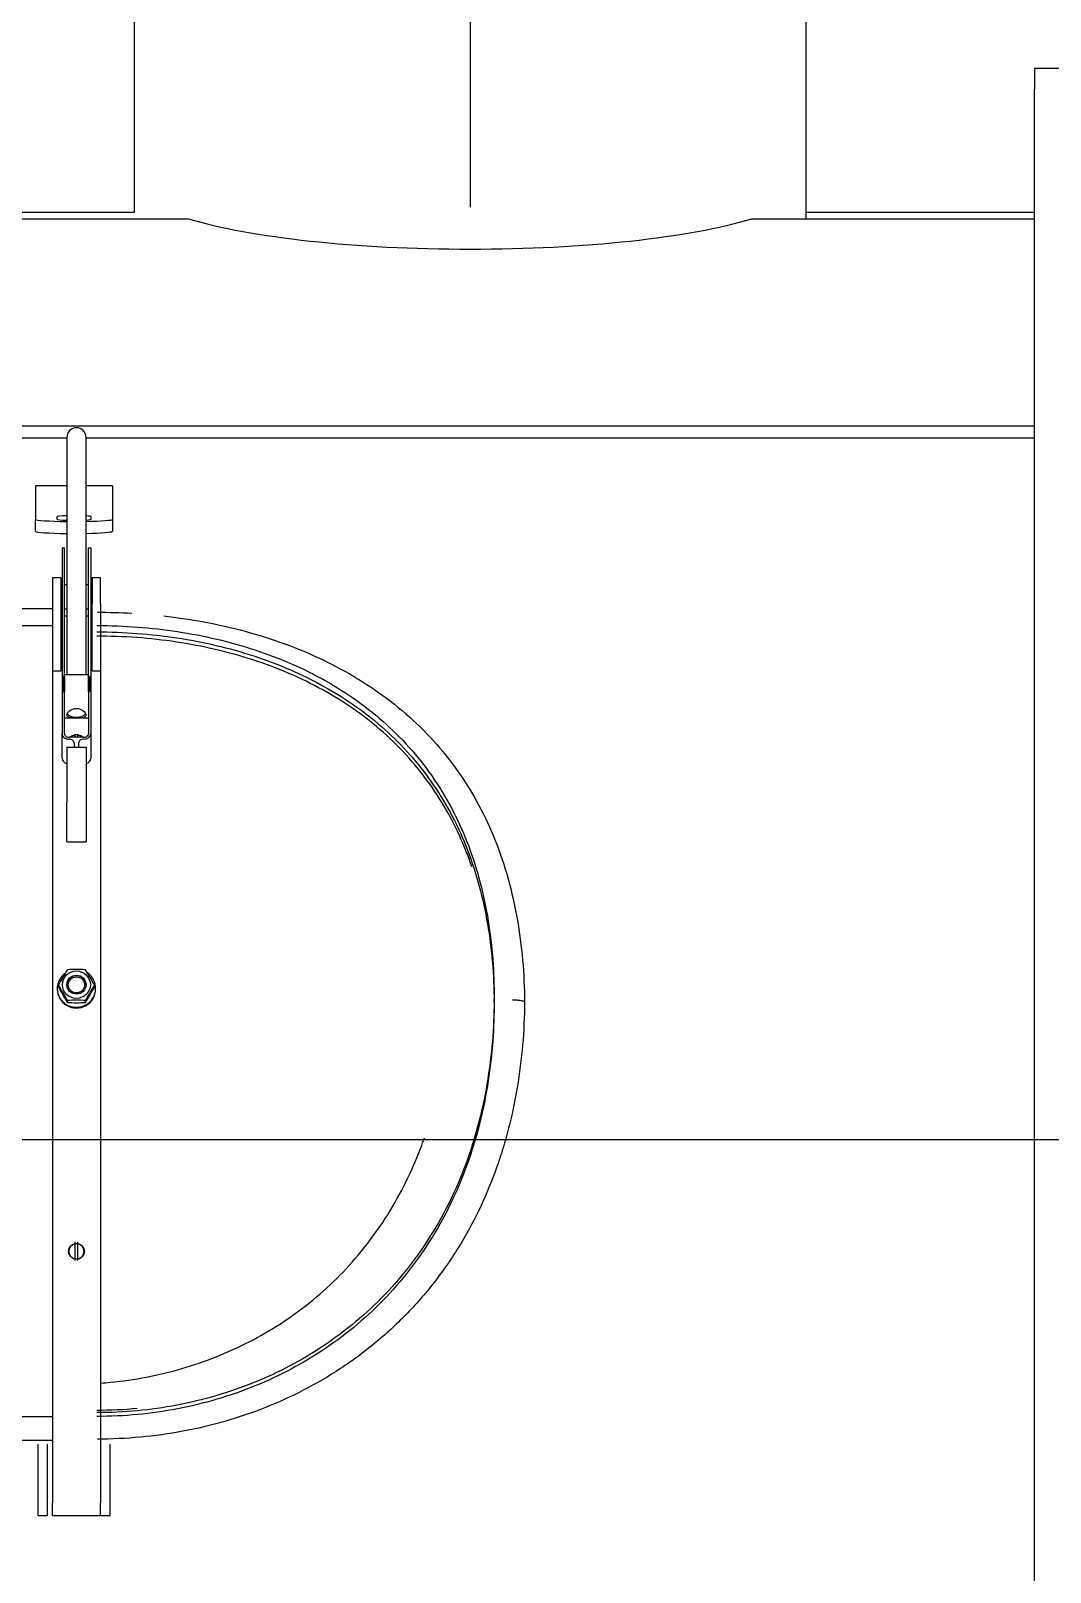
# Model space of a CAD drawing. Extents: x -681219 to -550379, y -242630 to -158199.
# Drawn here: x -622785 to -622235, y -173200 to -172368 of the extents above; entities that cross this region are included whole.
import ezdxf
from ezdxf.lldxf.tags import DXFTag

# ---------------------------------------------------------------- set-up
doc = ezdxf.new("R2010")
doc.units = 0
doc.header["$LTSCALE"] = 1000
doc.layers.get('0').update_dxf_attribs({"linetype": 'CONTINUOUS'})
for name, color, linetype in [('$TD_AUDIT_GENERATED_(27B4)', 7, 'CONTINUOUS'), ('$TD_AUDIT_GENERATED_(27CE)', 7, 'CONTINUOUS'), ('$TD_AUDIT_GENERATED_(382)', 7, 'CONTINUOUS'), ('$TD_AUDIT_GENERATED_(39D)', 7, 'CONTINUOUS'), ('$TD_AUDIT_GENERATED_(3AA)', 7, 'CONTINUOUS'), ('$TD_AUDIT_GENERATED_(439)', 7, 'CONTINUOUS'), ('8_GB93', 7, 'CONTINUOUS'), ('8_GB97.1', 7, 'CONTINUOUS'), ('EA-451', 7, 'CONTINUOUS'), ('M8_GB6170', 7, 'CONTINUOUS'), ('M8×30_GB73', 7, 'CONTINUOUS'), ('M8×40\u3000GB902.1_A', 7, 'CONTINUOUS'), ('SPTZ011001802', 7, 'CONTINUOUS'), ('SPTZ011001812', 7, 'CONTINUOUS'), ('SPTZ011001872', 7, 'CONTINUOUS')]:
    doc.layers.add(name, color=color, linetype=linetype)
tags = doc.linetypes.add('CENTER2', pattern=[28.575, 19.05, -3.175, 3.175, -3.175]).pattern_tags.tags
tags[10:11] = [DXFTag(74, 4), DXFTag(75, 0), DXFTag(340, '0'), DXFTag(46, 0.0), DXFTag(50, 0.0), DXFTag(44, 0.0), DXFTag(45, 0.0)]
tags[8:9] = [DXFTag(74, 4), DXFTag(75, 0), DXFTag(340, '0'), DXFTag(46, 0.0), DXFTag(50, 0.0), DXFTag(44, 0.0), DXFTag(45, 0.0)]
tags[6:7] = [DXFTag(74, 4), DXFTag(75, 0), DXFTag(340, '0'), DXFTag(46, 0.0), DXFTag(50, 0.0), DXFTag(44, 0.0), DXFTag(45, 0.0)]
tags[4:5] = [DXFTag(74, 4), DXFTag(75, 0), DXFTag(340, '0'), DXFTag(46, 0.0), DXFTag(50, 0.0), DXFTag(44, 0.0), DXFTag(45, 0.0)]

msp = doc.modelspace()

# ---------------------------------------------------------------- linework, layer by layer
at = {"layer": '$TD_AUDIT_GENERATED_(27B4)', "color": 7, "linetype": 'Continuous'}
for p, q in [((-622773.7305, -172680.2581), (-623071.8105, -172680.2581)), ((-623071.8105, -172689.3306), (-622773.7305, -172689.3306)), ((-622535.26, -172891.8458), (-622535.26, -172891.2102)), ((-623395.8105, -173116.2493), (-622773.7305, -173116.2493)), ((-623395.8105, -173129.1056), (-622773.7305, -173129.1056))]:
    msp.add_line(p, q, dxfattribs=at)
msp.add_ellipse((-622749.7479, -172891.6081), major_axis=(-214.4879, 0), ratio=0.30274643, start_param=3.12982871, end_param=3.14159265, dxfattribs=at)
msp.add_open_spline([(-622749.4888, -172682.1561), (-622743.2257, -172682.1561), (-622737.0055, -172682.3343), (-622730.8274, -172682.6903)], degree=3, dxfattribs=at)
for points, knots in [([(-622713.5825, -172684.1574), (-622710.1384, -172684.5461), (-622706.7076, -172684.9912), (-622695.7205, -172686.6038), (-622688.216, -172687.9947), (-622673.3403, -172691.3736), (-622665.9706, -172693.3664), (-622644.5681, -172700.1525), (-622631.06, -172705.7777), (-622611.9444, -172716.0949), (-622605.7289, -172719.8767), (-622593.919, -172727.9906), (-622588.3213, -172732.3174), (-622572.4241, -172746.1411), (-622563.001, -172756.4904), (-622546.6235, -172779.7083), (-622539.9622, -172792.1558), (-622532.0113, -172812.1083), (-622529.7033, -172818.9735), (-622525.751, -172833.1464), (-622524.1315, -172840.3706), (-622520.2714, -172862.2842), (-622519.0041, -172877.2827), (-622518.8233, -172892.6623)], [0.096779681, 0.096779681, 0.096779681, 0.096779681, 0.125, 0.125, 0.1875, 0.1875, 0.25, 0.25, 0.375, 0.375, 0.4375, 0.4375, 0.5, 0.5, 0.625, 0.625, 0.75, 0.75, 0.8125, 0.8125, 0.875, 0.875, 1, 1, 1, 1]), ([(-622749.748, -172689.3306), (-622734.9971, -172689.3306), (-622720.5017, -172690.4207), (-622699.127, -172693.6782), (-622692.064, -172695.0376), (-622678.0654, -172698.34), (-622671.1438, -172700.2842), (-622651.0506, -172706.9012), (-622638.3806, -172712.3822), (-622620.4757, -172722.427), (-622614.6611, -172726.107), (-622603.6582, -172733.971), (-622598.449, -172738.1615), (-622588.5995, -172747.0799), (-622583.9593, -172751.8078), (-622575.2472, -172761.8351), (-622571.1559, -172767.1641), (-622559.8927, -172783.8717), (-622553.8169, -172795.7948), (-622546.6237, -172814.8733), (-622544.5432, -172821.4514), (-622541.0283, -172834.9376), (-622539.6112, -172841.7694), (-622536.2731, -172862.5224), (-622535.26, -172876.7), (-622535.26, -172891.2102)], [0, 0, 0, 0, 0.125, 0.125, 0.1875, 0.1875, 0.25, 0.25, 0.375, 0.375, 0.4375, 0.4375, 0.5, 0.5, 0.5625, 0.5625, 0.625, 0.625, 0.75, 0.75, 0.8125, 0.8125, 0.875, 0.875, 1, 1, 1, 1]), ([(-622749.748, -172692.7687), (-622735.1038, -172692.7687), (-622720.6788, -172693.8463), (-622699.4371, -172697.064), (-622692.4184, -172698.4066), (-622678.5083, -172701.6669), (-622671.6232, -172703.588), (-622651.6315, -172710.1267), (-622639.0198, -172715.5434), (-622621.1863, -172725.4685), (-622615.3925, -172729.1044), (-622604.4127, -172736.8822), (-622599.2098, -172741.0282), (-622589.3635, -172749.8552), (-622584.72, -172754.5362), (-622578.1742, -172761.9846), (-622576.0622, -172764.5387), (-622571.9795, -172769.7952), (-622570.0036, -172772.5059), (-622560.5964, -172786.2717), (-622554.4949, -172798.0437), (-622547.2313, -172816.8455), (-622545.1268, -172823.3041), (-622541.5293, -172836.6132), (-622540.0426, -172843.4602), (-622536.5365, -172864.0792), (-622535.4145, -172878.0961), (-622535.2748, -172892.3719)], [0, 0, 0, 0, 0.125, 0.125, 0.1875, 0.1875, 0.25, 0.25, 0.375, 0.375, 0.4375, 0.4375, 0.5, 0.5, 0.5625, 0.5625, 0.59375, 0.59375, 0.625, 0.625, 0.75, 0.75, 0.8125, 0.8125, 0.875, 0.875, 1, 1, 1, 1]), ([(-622547.2952, -172819.527), (-622548.1837, -172816.9448), (-622549.1247, -172814.389), (-622552.5601, -172805.652), (-622555.3248, -172799.6041), (-622561.5563, -172787.8329), (-622565.0346, -172782.0995), (-622572.6098, -172771.1676), (-622576.7318, -172765.9321), (-622585.4903, -172756.0866), (-622590.1399, -172751.4542), (-622599.9759, -172742.731), (-622605.1623, -172738.6403), (-622616.0817, -172730.9757), (-622621.8509, -172727.3836), (-622639.6738, -172717.5445), (-622652.2452, -172712.1919), (-622672.1157, -172705.741), (-622678.9398, -172703.8496), (-622692.7973, -172700.6236), (-622699.7835, -172699.2969), (-622720.9095, -172696.1199), (-622735.2146, -172695.0607), (-622749.748, -172695.0607)], [0.224534404, 0.224534404, 0.224534404, 0.224534404, 0.25, 0.25, 0.3125, 0.3125, 0.375, 0.375, 0.4375, 0.4375, 0.5, 0.5, 0.5625, 0.5625, 0.625, 0.625, 0.75, 0.75, 0.8125, 0.8125, 0.875, 0.875, 1, 1, 1, 1]), ([(-622535.26, -172891.8458), (-622535.26, -172906.3562), (-622536.2728, -172920.8048), (-622539.5978, -172942.3415), (-622541.0083, -172949.4975), (-622544.5026, -172963.7541), (-622546.5919, -172970.852), (-622553.783, -172991.5169), (-622559.8401, -173004.6397), (-622570.9931, -173023.2886), (-622575.0875, -173029.3693), (-622583.8449, -173040.9396), (-622588.5008, -173046.4314), (-622598.3602, -173056.8508), (-622603.5637, -173061.7784), (-622614.5256, -173071.0771), (-622620.3178, -173075.47), (-622638.2983, -173087.63), (-622650.9958, -173094.3551), (-622671.0816, -173102.5265), (-622677.9797, -173104.9361), (-622692.0075, -173109.0652), (-622699.083, -173110.772), (-622720.4884, -173114.8693), (-622734.9956, -173116.2493), (-622749.748, -173116.2493)], [0, 0, 0, 0, 0.125, 0.125, 0.1875, 0.1875, 0.25, 0.25, 0.375, 0.375, 0.4375, 0.4375, 0.5, 0.5, 0.5625, 0.5625, 0.625, 0.625, 0.75, 0.75, 0.8125, 0.8125, 0.875, 0.875, 1, 1, 1, 1]), ([(-622535.2748, -172892.3719), (-622535.4153, -172906.7302), (-622536.5503, -172921.0445), (-622540.0466, -172942.4058), (-622541.5122, -172949.5078), (-622545.1162, -172963.6651), (-622547.2455, -172970.6682), (-622554.5461, -172991.0872), (-622560.6577, -173004.0592), (-622571.8717, -173022.497), (-622575.9839, -173028.5102), (-622584.757, -173039.9369), (-622589.4145, -173045.3583), (-622599.2645, -173055.64), (-622604.4568, -173060.5004), (-622615.3827, -173069.6684), (-622621.1432, -173073.9937), (-622639.0805, -173086.0066), (-622651.7199, -173092.6359), (-622671.6685, -173100.681), (-622678.4842, -173103.0434), (-622692.458, -173107.1238), (-622699.5013, -173108.8082), (-622720.7765, -173112.8445), (-622735.1601, -173114.1945), (-622749.748, -173114.1945)], [0, 0, 0, 0, 0.125, 0.125, 0.1875, 0.1875, 0.25, 0.25, 0.375, 0.375, 0.4375, 0.4375, 0.5, 0.5, 0.5625, 0.5625, 0.625, 0.625, 0.75, 0.75, 0.8125, 0.8125, 0.875, 0.875, 1, 1, 1, 1]), ([(-622518.8233, -172892.6623), (-622519.004, -172908.1069), (-622520.2705, -172923.4623), (-622524.1073, -172946.3108), (-622525.7103, -172953.896), (-622528.6558, -172965.219), (-622529.7317, -172968.9947), (-622532.0477, -172976.4424), (-622533.2892, -172980.121), (-622539.9173, -172998.2879), (-622546.5585, -173012.102), (-622558.7051, -173031.6952), (-622563.1509, -173038.0724), (-622572.6059, -173050.161), (-622577.6232, -173055.8958), (-622588.2313, -173066.7714), (-622593.822, -173071.912), (-622605.5854, -173081.6078), (-622611.7959, -173086.1858), (-622630.9854, -173098.8107), (-622644.5207, -173105.7942), (-622665.9167, -173114.2773), (-622673.2693, -173116.7801), (-622688.1697, -173121.0558), (-622695.6847, -173122.8238), (-622718.4183, -173127.0683), (-622733.8239, -173128.4985), (-622749.4888, -173128.4985)], [0, 0, 0, 0, 0.125, 0.125, 0.1875, 0.1875, 0.21875, 0.21875, 0.25, 0.25, 0.375, 0.375, 0.4375, 0.4375, 0.5, 0.5, 0.5625, 0.5625, 0.625, 0.625, 0.75, 0.75, 0.8125, 0.8125, 0.875, 0.875, 1, 1, 1, 1]), ([(-622518.8233, -172892.6623), (-622518.8199, -172892.5876), (-622518.8589, -172892.5141), (-622518.9784, -172892.4056), (-622519.0286, -172892.3697), (-622519.1498, -172892.2986), (-622519.2212, -172892.2632), (-622519.4626, -172892.1603), (-622519.6604, -172892.0951), (-622520.1291, -172891.9718), (-622520.4024, -172891.9134), (-622521.0003, -172891.8087), (-622521.327, -172891.7617), (-622522.0374, -172891.6785), (-622522.4153, -172891.6433), (-622523.1977, -172891.5865), (-622523.6077, -172891.5647), (-622524.2384, -172891.5427), (-622524.45, -172891.5372), (-622524.8757, -172891.5299), (-622525.0915, -172891.528), (-622525.3035, -172891.528)], [0, 0, 0, 0, 0.125, 0.125, 0.1875, 0.1875, 0.25, 0.25, 0.375, 0.375, 0.5, 0.5, 0.625, 0.625, 0.75, 0.75, 0.875, 0.875, 0.9375, 0.9375, 1, 1, 1, 1]), ([(-622749.748, -173112.8246), (-622742.4748, -173112.8246), (-622735.2292, -173112.4841), (-622728.0329, -173111.8112), (-622728.0014, -173111.8082), (-622727.97, -173111.8053)], [0, 0, 0, 0, 0.0625, 0.0625, 0.0627745749, 0.0627745749, 0.0627745749, 0.0627745749])]:
    msp.add_open_spline(points, degree=3, knots=knots, dxfattribs=at)
at = {"layer": '$TD_AUDIT_GENERATED_(27CE)', "color": 7, "linetype": 'Continuous'}
for p, q in [((-622768.5465, -172684.3147), (-622769.1945, -172684.3147)), ((-622765.9545, -172684.3147), (-622767.2505, -172684.3147)), ((-622754.2905, -172684.3147), (-622755.5865, -172684.3147)), ((-622752.3465, -172684.3147), (-622752.9945, -172684.3147)), ((-622773.7305, -172714.0382), (-622773.7305, -173162.8657)), ((-622747.8105, -172714.0382), (-622747.8105, -173162.8657)), ((-622773.7305, -173169.6985), (-622773.7305, -173162.8657)), ((-622747.8105, -173169.6985), (-622747.8105, -173162.8657)), ((-622773.7305, -173169.6985), (-622747.8105, -173169.6985))]:
    msp.add_line(p, q, dxfattribs=at)
msp.add_circle((-622760.7705, -173027.1639), 4.2785, dxfattribs=at)
for points, knots in [([(-622760.7705, -172748.3267), (-622761.9087, -172748.3267), (-622763.0218, -172748.7327), (-622763.8931, -172749.4919), (-622763.9667, -172749.5614), (-622764.0371, -172749.6333)], [0, 0, 0, 0, 0.125, 0.125, 0.137057329, 0.137057329, 0.137057329, 0.137057329]), ([(-622757.4757, -172749.662), (-622757.554, -172749.5806), (-622757.6362, -172749.5021), (-622758.5171, -172748.7336), (-622759.6322, -172748.3267), (-622760.7705, -172748.3267)], [0.861453172, 0.861453172, 0.861453172, 0.861453172, 0.875, 0.875, 1, 1, 1, 1])]:
    msp.add_open_spline(points, degree=3, knots=knots, dxfattribs=at)
at = {"layer": '$TD_AUDIT_GENERATED_(382)', "color": 7, "linetype": 'Continuous'}
for p, q in [((-622243.6665, -172388.6744), (-622243.6665, -172399.8344)), ((-622217.7465, -172388.6744), (-622243.6665, -172388.6744)), ((-622243.6665, -172511.6804), (-622243.6665, -172399.8344)), ((-622243.6665, -173421.7004), (-622243.6665, -172511.6804))]:
    msp.add_line(p, q, dxfattribs=at)
at = {"layer": '$TD_AUDIT_GENERATED_(39D)', "color": 7, "linetype": 'Continuous'}
for p, q in [((-622366.7868, -172469.738), (-622366.7868, -172322.5784)), ((-622729.6665, -172347.98), (-622729.6665, -172466.4344))]:
    msp.add_line(p, q, dxfattribs=at)
at = {"layer": '$TD_AUDIT_GENERATED_(3AA)', "color": 7, "linetype": 'Continuous'}
for p, q in [((-622781.5065, -173145.3111), (-622781.5065, -173131.2499)), ((-622776.3225, -173145.3111), (-622776.3225, -173131.2499)), ((-622742.6265, -173145.3111), (-622742.6265, -173131.2499)), ((-622781.5065, -173169.6985), (-622781.5065, -173145.3111)), ((-622776.3225, -173169.6985), (-622776.3225, -173145.3111)), ((-622742.6265, -173169.6985), (-622742.6265, -173145.3111)), ((-622747.8105, -173169.6985), (-622747.8105, -173162.8657)), ((-622781.5065, -173169.6985), (-622776.3225, -173169.6985)), ((-622747.8105, -173169.6985), (-622742.6265, -173169.6985))]:
    msp.add_line(p, q, dxfattribs=at)
at = {"layer": '$TD_AUDIT_GENERATED_(439)', "color": 7, "linetype": 'Continuous'}
for p, q in [((-622782.8025, -172613.9004), (-622782.8025, -172628.2903)), ((-622765.9545, -172613.9004), (-622782.8025, -172613.9004)), ((-622741.3305, -172613.9004), (-622755.5865, -172613.9004)), ((-622741.3305, -172613.9004), (-622741.3305, -172628.2903)), ((-622782.8025, -172628.2903), (-622782.8025, -172629.6548)), ((-622741.3305, -172628.2903), (-622741.3305, -172629.6548)), ((-622782.8025, -172629.6548), (-622782.8025, -172632.0146)), ((-622782.8025, -172638.4843), (-622782.8025, -172632.0146)), ((-622771.1385, -172632.0146), (-622771.1385, -172630.5515)), ((-622752.9945, -172630.5515), (-622752.9945, -172632.0146)), ((-622741.3305, -172629.6548), (-622741.3305, -172632.0146)), ((-622741.3305, -172632.0146), (-622741.3305, -172638.4843))]:
    msp.add_line(p, q, dxfattribs=at)
for centre, major_axis, start_param, end_param in [((-622762.0665, -172632.0146), (-20.736, 0), 0, 1.38217994), ((-622762.0665, -172630.5515), (-9.072, 0), 5.15530002, 6.28318531), ((-622762.0665, -172632.0146), (9.072, 0), 3.14159265, 4.26947794), ((-622762.0665, -172630.5515), (-9.072, 0), 3.14159265, 3.91678603), ((-622762.0665, -172632.0146), (-20.736, 0), 1.88862003, 3.14159265), ((-622762.0665, -172632.0146), (9.072, 0), 5.50799193, 6.28318531), ((-622762.0665, -172638.4843), (20.736, 0), 3.14159265, 4.52377259), ((-622762.0665, -172638.4843), (20.736, 0), 5.03021268, 6.28318531)]:
    msp.add_ellipse(centre, major_axis=major_axis, ratio=0.05644511, start_param=start_param, end_param=end_param, dxfattribs=at)
at = {"linetype": 'CENTER2', "ltscale": 20}
for p, q in [((-622548.2265, -168604.3544), (-622548.2265, -172463.5049)), ((-627628.6761, -172966.6904), (-621930.9303, -172966.6904))]:
    msp.add_line(p, q, dxfattribs=at)
at = {"layer": '8_GB93', "color": 7, "linetype": 'Continuous'}
msp.add_ellipse((-622760.7705, -172885.2042), major_axis=(7.9704, 0), ratio=0.98480775, start_param=4.61769559, end_param=4.80531633, dxfattribs=at)
at = {"layer": '8_GB97.1', "color": 7, "linetype": 'Continuous'}
for p, q in [((-622771.1385, -172885.2042), (-622771.1385, -172885.5642)), ((-622750.4025, -172885.5642), (-622750.4025, -172885.2042))]:
    msp.add_line(p, q, dxfattribs=at)
for centre, start_param, end_param in [((-622760.7705, -172885.2042), 2.21931837, 6.28318531), ((-622760.7705, -172885.2042), 0, 0.93027983), ((-622760.7705, -172885.5642), 3.14159265, 6.28318531)]:
    msp.add_ellipse(centre, major_axis=(10.368, 0), ratio=0.98480775, start_param=start_param, end_param=end_param, dxfattribs=at)
at = {"layer": 'EA-451', "color": 7, "linetype": 'Continuous'}
for p, q in [((-622765.9545, -172587.7834), (-622765.9545, -172590.1613)), ((-622765.9545, -172590.1613), (-622765.9545, -172635.1719)), ((-622755.5865, -172590.1613), (-622755.5865, -172587.7834)), ((-622755.5865, -172635.1719), (-622755.5865, -172590.1613)), ((-622765.9545, -172635.1719), (-622765.9545, -172639.4577)), ((-622755.5865, -172639.4577), (-622755.5865, -172635.1719)), ((-622765.9545, -172639.4577), (-622765.9545, -172715.8767)), ((-622755.5865, -172715.8767), (-622755.5865, -172639.4577)), ((-622768.5465, -172647.4096), (-622768.5465, -172747.6817)), ((-622768.5465, -172647.4096), (-622767.2505, -172647.4096)), ((-622767.2505, -172716.7829), (-622767.2505, -172647.4096)), ((-622754.2905, -172716.7829), (-622754.2905, -172647.4096)), ((-622754.2905, -172647.4096), (-622752.9945, -172647.4096)), ((-622752.9945, -172647.4096), (-622752.9945, -172747.6817)), ((-622773.7305, -172663.5619), (-622773.7305, -172677.4759)), ((-622769.1945, -172663.5619), (-622773.7305, -172663.5619)), ((-622769.1945, -172663.5619), (-622769.1945, -172677.4759)), ((-622768.5465, -172667.4499), (-622769.1945, -172667.4499)), ((-622765.9545, -172667.4499), (-622767.2505, -172667.4499)), ((-622754.2905, -172667.4499), (-622755.5865, -172667.4499)), ((-622752.3465, -172667.4499), (-622752.9945, -172667.4499)), ((-622752.3465, -172663.5619), (-622752.3465, -172677.4759)), ((-622747.8105, -172663.5619), (-622752.3465, -172663.5619)), ((-622747.8105, -172677.4759), (-622747.8105, -172663.5619)), ((-622773.7305, -172677.4759), (-622773.7305, -172714.0382)), ((-622769.1945, -172677.4759), (-622769.1945, -172714.0382)), ((-622752.3465, -172714.0382), (-622752.3465, -172677.4759)), ((-622747.8105, -172677.4759), (-622747.8105, -172714.0382)), ((-622769.1945, -172680.4099), (-622768.5465, -172680.4099)), ((-622767.2505, -172680.4099), (-622765.9545, -172680.4099)), ((-622755.5865, -172680.4099), (-622754.2905, -172680.4099)), ((-622752.9945, -172680.4099), (-622752.3465, -172680.4099)), ((-622769.1945, -172714.0382), (-622773.7305, -172714.0382)), ((-622767.8985, -172724.9697), (-622767.8985, -172716.7829)), ((-622767.2505, -172716.7829), (-622767.8985, -172716.7829)), ((-622754.2905, -172715.8767), (-622767.2505, -172715.8767)), ((-622767.2505, -172724.9697), (-622767.2505, -172716.7829)), ((-622767.2505, -172716.7829), (-622767.2505, -172724.9697)), ((-622754.2905, -172716.7829), (-622754.2905, -172724.9697)), ((-622754.2905, -172724.9697), (-622754.2905, -172716.7829)), ((-622754.2905, -172716.7829), (-622753.6425, -172716.7829)), ((-622753.6425, -172716.7829), (-622753.6425, -172724.9697)), ((-622747.8105, -172714.0382), (-622752.3465, -172714.0382)), ((-622767.8985, -172724.9697), (-622767.2505, -172724.9697)), ((-622767.2505, -172747.6817), (-622767.2505, -172724.9697)), ((-622754.2905, -172724.9697), (-622754.2905, -172747.6817)), ((-622754.2905, -172724.9697), (-622753.6425, -172724.9697)), ((-622767.2505, -172739.2047), (-622754.2905, -172739.2047)), ((-622768.5465, -172761.0106), (-622768.5465, -172747.6817)), ((-622756.8825, -172749.6673), (-622764.6585, -172749.6673)), ((-622762.0665, -172752.6457), (-622762.0665, -172754.9508)), ((-622759.4745, -172754.9508), (-622759.4745, -172752.6457)), ((-622752.9945, -172747.6817), (-622752.9945, -172761.0106)), ((-622765.9545, -172754.9508), (-622755.5865, -172754.9508)), ((-622765.9545, -172754.9508), (-622765.9545, -172784.7346)), ((-622755.5865, -172754.9508), (-622755.5865, -172784.7346)), ((-622765.9545, -172806.0251), (-622765.9545, -172784.7346)), ((-622755.5865, -172784.7346), (-622755.5865, -172806.0251)), ((-622765.9545, -172806.0251), (-622755.5865, -172806.0251))]:
    msp.add_line(p, q, dxfattribs=at)
msp.add_arc((-622760.7705, -172587.7834), 5.184, 0, 180, dxfattribs=at)
for centre, major_axis, ratio, start_param, end_param in [((-622760.7705, -172736.1958), (5.184, 0), 0.49665308, 3.39362349, 6.02648999), ((-622764.6585, -172747.6817), (-3.888, 0), 0.76604444, 0, 1.57079633), ((-622764.6585, -172747.6817), (2.592, 0), 0.76604444, 3.14159265, 4.71238898), ((-622764.6585, -172752.6457), (-2.592, 0), 0.76604444, 3.14159265, 4.71238898), ((-622756.8825, -172752.6457), (-2.592, 0), 0.76604444, 4.71238898, 6.28318531), ((-622756.8825, -172747.6817), (-3.888, 0), 0.76604444, 1.57079633, 3.14159265), ((-622756.8825, -172747.6817), (2.592, 0), 0.76604444, 4.71238898, 6.28318531), ((-622764.6585, -172761.0106), (3.888, 0), 0.76604444, 3.14159265, 4.37255207), ((-622756.8825, -172761.0106), (3.888, 0), 0.76604444, 5.05222589, 6.28318531)]:
    msp.add_ellipse(centre, major_axis=major_axis, ratio=ratio, start_param=start_param, end_param=end_param, dxfattribs=at)
msp.add_open_spline([(-622760.7705, -172734.035), (-622762.1596, -172734.035), (-622763.4905, -172734.5904), (-622765.3772, -172736.068), (-622765.9522, -172736.9772), (-622765.9568, -172738.3432), (-622765.3821, -172738.7738), (-622763.4928, -172739.1698), (-622762.1632, -172739.1843), (-622759.3842, -172739.1844), (-622758.0522, -172739.1698), (-622756.1642, -172738.7759), (-622755.5888, -172738.3503), (-622755.5842, -172736.9873), (-622756.1593, -172736.0724), (-622758.0499, -172734.59), (-622759.3814, -172734.035), (-622760.7705, -172734.035)], degree=3, knots=[0, 0, 0, 0, 0.125, 0.125, 0.25, 0.25, 0.375, 0.375, 0.5, 0.5, 0.625, 0.625, 0.75, 0.75, 0.875, 0.875, 1, 1, 1, 1], dxfattribs=at)
at = {"layer": 'M8_GB6170', "color": 7, "linetype": 'Continuous'}
for p, q in [((-622770.498, -172884.5099), (-622770.498, -172883.4229)), ((-622751.043, -172884.5099), (-622751.043, -172883.4229)), ((-622765.6342, -172892.806), (-622765.6342, -172891.7189)), ((-622755.9067, -172892.806), (-622755.9067, -172891.7189))]:
    msp.add_line(p, q, dxfattribs=at)
for centre, radius, start, end in [((-622616.9096, -172967.8937), 175.2846, 148.0461653, 151.1899871), ((-622760.7705, -172966.3034), 91.3062, 86.9464962, 93.0535038), ((-622905.8268, -172968.5946), 176.6698, 28.822341, 31.9415066), ((-622919.221, -172976.1893), 175.283, 28.8101342, 31.953972), ((-622616.9096, -172800.0391), 175.2846, 208.8100129, 211.9538347), ((-622601.1252, -172976.8898), 176.6675, 148.0583493, 151.1775445), ((-622905.8268, -172799.3382), 176.6698, 328.0584934, 331.177659), ((-622760.7705, -172982.8954), 91.3062, 86.9464962, 93.0535038), ((-622760.7705, -172801.6294), 91.3062, 266.9464962, 273.0535038)]:
    msp.add_arc(centre, radius, start, end, dxfattribs=at)
for major_axis in [(7.5168, 0), (-5.184, 0)]:
    msp.add_ellipse((-622760.7705, -172883.2012), major_axis=major_axis, ratio=0.98480775, dxfattribs=at)
at = {"layer": 'M8×30_GB73', "color": 7, "linetype": 'Continuous'}
for p, q in [((-622761.5481, -172748.5206), (-622761.5481, -172749.6673)), ((-622759.9929, -172749.6673), (-622759.9929, -172748.5206)), ((-622761.5481, -173021.9373), (-622761.5481, -173023.1383)), ((-622761.5481, -173023.1383), (-622761.5481, -173031.1853)), ((-622759.9929, -173023.1383), (-622759.9929, -173021.9373)), ((-622759.9929, -173031.1853), (-622759.9929, -173023.1383)), ((-622761.5481, -173031.1853), (-622761.5481, -173032.0618)), ((-622759.9929, -173032.0618), (-622759.9929, -173031.1853))]:
    msp.add_line(p, q, dxfattribs=at)
for centre, major_axis, ratio, start_param, end_param in [((-622760.7705, -172752.0835), (4.1472, 0), 0.87461971, 1.75941271, 2.41261107), ((-622760.7705, -172752.0835), (-4.1472, 0), 0.87461971, 3.87057423, 4.52377259), ((-622760.7705, -173027.1618), (4.1472, 0), 0.98768834, 1.75941271, 4.52377259), ((-622760.7705, -173027.1618), (-4.1472, 0), 0.98768834, 1.75941271, 4.52377259)]:
    msp.add_ellipse(centre, major_axis=major_axis, ratio=ratio, start_param=start_param, end_param=end_param, dxfattribs=at)
at = {"layer": 'M8×40\u3000GB902.1_A', "color": 7, "linetype": 'Continuous'}
msp.add_ellipse((-622760.7705, -172883.4488), major_axis=(-5.184, 0), ratio=0.98480775, start_param=3.1658388, end_param=6.25893926, dxfattribs=at)
msp.add_ellipse((-622760.7705, -172883.3138), major_axis=(4.4063, 0), ratio=0.98480775, dxfattribs=at)
at = {"layer": 'SPTZ011001802', "color": 7, "linetype": 'Continuous'}
msp.add_open_spline([(-622747.7417, -173098.276), (-622745.9667, -173098.151), (-622744.1936, -173098.003), (-622735.8993, -173097.2029), (-622729.4095, -173096.2642), (-622716.5551, -173093.7854), (-622710.1904, -173092.2454), (-622697.6439, -173088.5793), (-622691.462, -173086.4533), (-622679.3385, -173081.6288), (-622673.3969, -173078.9304), (-622661.8114, -173072.9744), (-622656.1676, -173069.7168), (-622639.7691, -173059.1257), (-622629.5475, -173050.9726), (-622615.6263, -173037.2026), (-622611.2283, -173032.3632), (-622602.9408, -173022.2408), (-622599.0513, -173016.9578), (-622591.8047, -173006.0081), (-622588.4476, -173000.3415), (-622582.2896, -172988.6892), (-622579.4887, -172982.7035), (-622575.528, -172973.0644), (-622574.1748, -172969.4942), (-622572.9207, -172965.8894)], degree=3, knots=[0.02276812, 0.02276812, 0.02276812, 0.02276812, 0.03125, 0.03125, 0.0625, 0.0625, 0.09375, 0.09375, 0.125, 0.125, 0.15625, 0.15625, 0.1875, 0.1875, 0.25, 0.25, 0.28125, 0.28125, 0.3125, 0.3125, 0.34375, 0.34375, 0.375, 0.375, 0.393044861, 0.393044861, 0.393044861, 0.393044861], dxfattribs=at)
at = {"layer": 'SPTZ011001812', "color": 7, "linetype": 'Continuous'}
for p, q in [((-622729.6665, -172466.4344), (-623928.4665, -172466.4344)), ((-622243.6665, -172466.4344), (-622366.7868, -172466.4344))]:
    msp.add_line(p, q, dxfattribs=at)
at = {"layer": 'SPTZ011001872', "color": 7, "linetype": 'Continuous'}
for p, q in [((-623928.4665, -172469.738), (-622700.2158, -172469.738)), ((-622396.2371, -172469.738), (-622243.6665, -172469.738)), ((-623107.4377, -172581.5842), (-622243.6665, -172581.5842)), ((-623100.9705, -172587.9391), (-622765.9545, -172587.9391)), ((-622755.5865, -172587.9391), (-622243.6665, -172587.9391))]:
    msp.add_line(p, q, dxfattribs=at)
msp.add_ellipse((-622548.2265, -172449.978), major_axis=(181.44, 0), ratio=0.19940555, start_param=3.71936042, end_param=5.70541754, dxfattribs=at)

doc.saveas('drawing.dxf')
